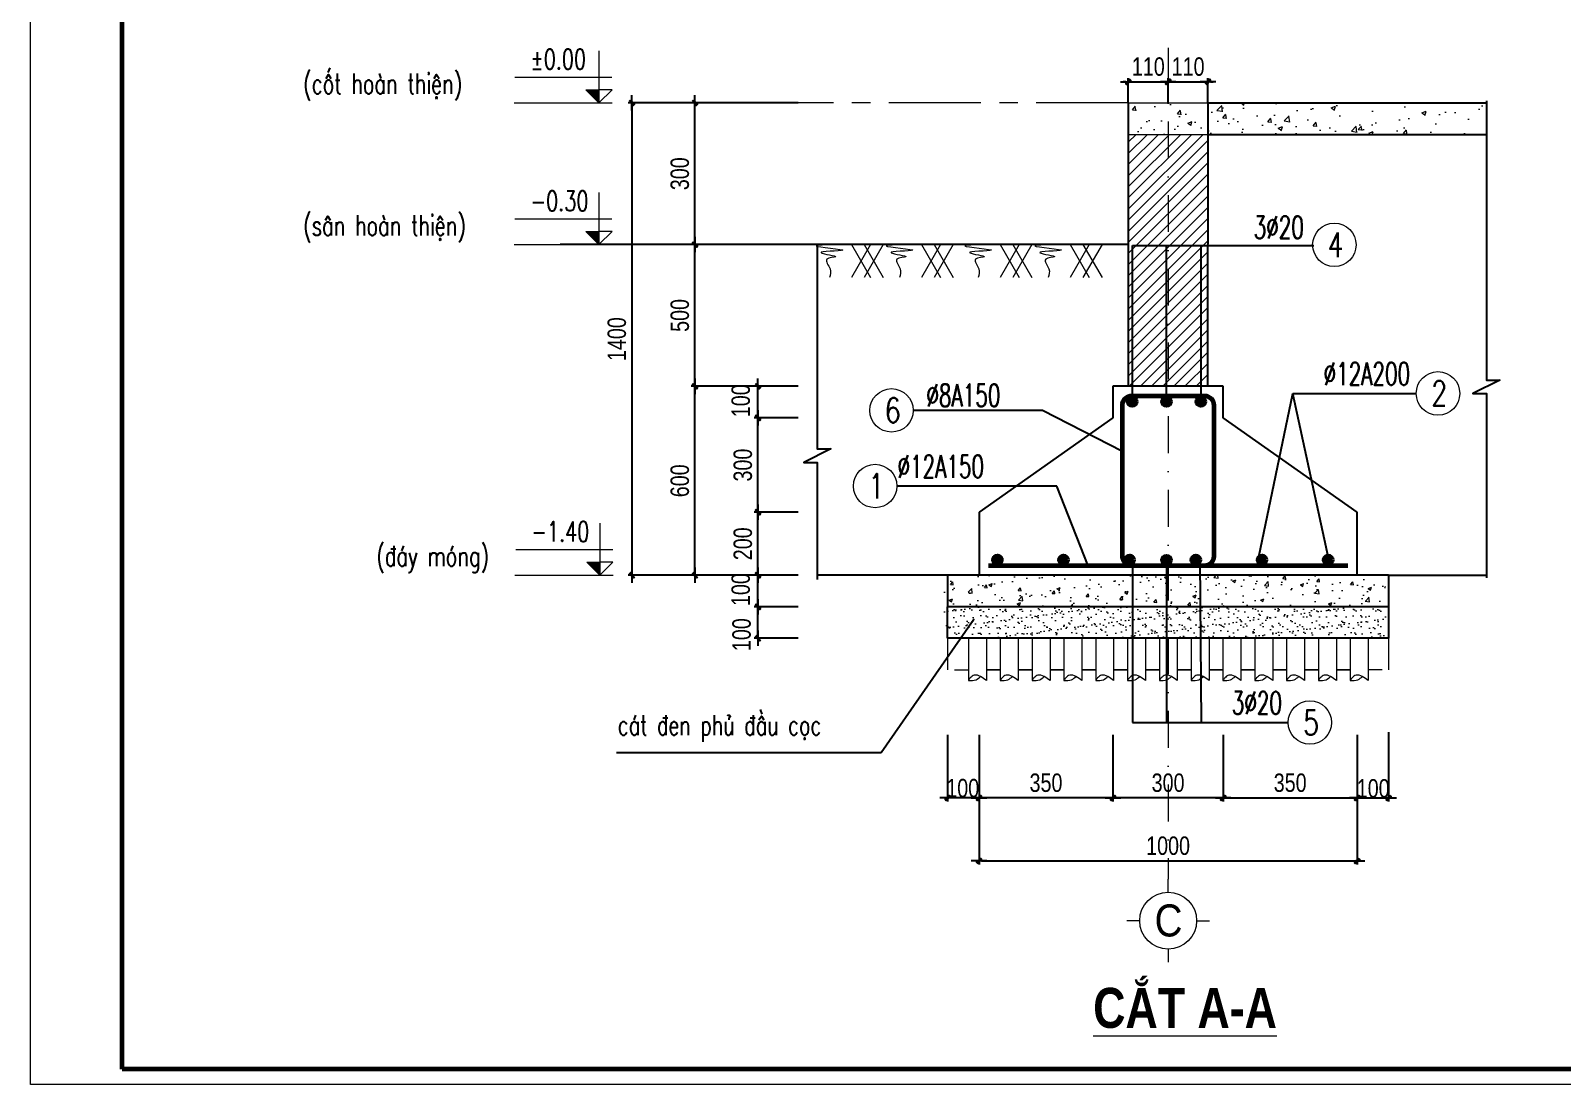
# Model space of a CAD drawing. Header units: millimetres. Extents: x 3293446 to 3468331, y 133678 to 182883.
# Drawn here: x 3321973 to 3334444, y 146016 to 154599 of the extents above; entities that cross this region are included whole.
import ezdxf
from ezdxf.enums import TextEntityAlignment as Align

# ---------------------------------------------------------------- set-up
doc = ezdxf.new("R2010")
doc.units = ezdxf.units.MM
doc.header["$LTSCALE"] = 600
doc.header["$MEASUREMENT"] = 0
doc.header["$PDMODE"] = 32
doc.linetypes.add('CENTERX2', pattern=[4, 2.5, -0.5, 0.5, -0.5])
doc.linetypes.add('DASHDOT', pattern=[1, 0.5, -0.25, 0, -0.25])
doc.layers.get('0').update_dxf_attribs({"lineweight": 0})
doc.layers.get('Defpoints').update_dxf_attribs({"lineweight": 0})
doc.layers.add('DIM', color=1, linetype='Continuous')
doc.layers.add('MANH', color=147, linetype='Continuous')
for name, color, linetype, lineweight in [('Khungten_LCDI', 7, 'Continuous', 5), ('LC Dim', 8, 'Continuous', 18), ('LC Hatch', 252, 'Continuous', 9), ('LC Hatch @ 1', 252, 'Continuous', 9), ('LC ISO', 153, 'Continuous', 13), ('LC Khac', 4, 'Continuous', 9), ('LC Net dam3', 1, 'Continuous', 60), ('LC Net manh', 239, 'Continuous', 5), ('LC Net thay', 7, 'Continuous', 25), ('LC Net truc', 79, 'DASHDOT', 13), ('LC Text1', 3, 'Continuous', 20), ('LC Text2', 7, 'Continuous', 18)]:
    doc.layers.add(name, color=color, linetype=linetype, lineweight=lineweight)
doc.styles.add('HOATBIF', font='hoatbif.shx', dxfattribs={"width": 0.8})
doc.styles.add('Khungten', font='VHAVAN.TTF', dxfattribs={"width": 0.9, "height": 5000})
doc.styles.add('LC 1', font='VHAVANB.TTF')
doc.styles.add('LC 3', font='vnsimli.shx', dxfattribs={"width": 0.75})
doc.styles.add('LC3', font='VHARIALB.TTF', dxfattribs={"width": 0.8})
doc.styles.add('Title', font='VHBLACK.TTF', dxfattribs={"width": 0.8})
doc.dimstyles.new('Copy of 1-100 (1- 60)', dxfattribs={"dimscale": 60, "dimtxt": 2.5, "dimasz": 0.35, "dimexe": 0.5, "dimexo": 0, "dimgap": 0.8, "dimtad": 1, "dimdec": 0, "dimzin": 0, "dimdsep": 46, "dimtxsty": 'HOATBIF', "dimblk1": 'DOT', "dimblk2": 'DOT', "dimsah": 1, "dimcen": -1, "dimdle": 1, "dimclrd": 256, "dimclre": 256, "dimclrt": 4, "dimadec": 3, "dimazin": 2, "dimtfac": 0.333333, "dimtdec": 0, "dimtix": 1, "dimtmove": 2, "dimatfit": 3, "dimldrblk": 'DOT', "dimfxl": 1, "dimtvp": 0.833333, "dimtolj": 1, "dimtzin": 0, "dimarcsym": 0})
doc.dimstyles.new('Copy of 1-100(1-35)', dxfattribs={"dimscale": 40, "dimtxt": 2.5, "dimasz": 0.35, "dimexe": 0.5, "dimexo": 0, "dimgap": 0.8, "dimtad": 1, "dimdec": 0, "dimzin": 0, "dimdsep": 46, "dimtxsty": 'HOATBIF', "dimblk1": 'DOT', "dimblk2": 'DOT', "dimsah": 1, "dimcen": -1, "dimdle": 1, "dimclrd": 256, "dimclre": 256, "dimclrt": 4, "dimadec": 3, "dimazin": 2, "dimtfac": 0.333333, "dimtdec": 0, "dimtix": 1, "dimtmove": 2, "dimatfit": 3, "dimldrblk": 'DOT', "dimfxl": 1, "dimtvp": 0.833333, "dimtolj": 1, "dimtzin": 0, "dimarcsym": 0})

# ---------------------------------------------------------------- blocks, each defined once
blk = doc.blocks.new('lcdi fix')
at = {"layer": 'Defpoints', "lineweight": 0}
blk.add_lwpolyline([(-1200, -14850), (-1200, 14850), (40800, 14850), (40800, -14850)], close=True, dxfattribs=at)
at = {"layer": 'Khungten_LCDI', "color": 5, "lineweight": 60}
blk.add_lwpolyline([(0, -14650), (0, 14650), (40600, 14650), (40600, -14650)], close=True, dxfattribs=at)
at = {"color": 7, "style": 'Khungten', "width": 0.8}
for tag, p in [('REVISION', (39499, -10746)), ('NGAYHT', (39546, -11609))]:
    blk.add_attdef(tag, text='', height=200, dxfattribs=at).set_placement(p, align=Align.CENTER)
at = {"layer": 'LC Text1', "style": 'Title', "width": 3.882085}
for tag, p, p2 in [('TENBANVE1', (36913, -8886), (40339, -8886)), ('TENBANVE2', (36913, -9562), (40339, -9562))]:
    blk.add_attdef(tag, text='', height=250, dxfattribs=at).set_placement(p, p2, align=Align.FIT)
at = {"layer": 'LC Text1', "style": 'Title', "width": 0.7}
blk.add_attdef('SOBANVE', text='', height=250, dxfattribs=at).set_placement((39562, -13896), align=Align.CENTER)
blk = doc.blocks.new('DOT')
at = {"layer": 'DIM'}
for p, q in [((-3, 0), (3, 0)), ((-1, -1), (1, 1))]:
    blk.add_line(p, q, dxfattribs=at)
blk.add_lwpolyline([(0.5, 1), (-1, -0.5), (-0.5, -1), (1, 0.5)], close=True, dxfattribs=at)
blk = doc.blocks.new('*D193')
at = {"layer": 'Defpoints', "color": 0, "transparency": 16777216}
for p in [(3330785, 148862), (3331683, 148862), (3330785, 148349)]:
    blk.add_point(p, dxfattribs=at)
at = {"layer": 'LC Dim', "lineweight": -2, "transparency": 16777216}
for p, q in [((3330785, 148862), (3330785, 148319)), ((3331683, 148862), (3331683, 148319)), ((3331662, 148349), (3330806, 148349))]:
    blk.add_line(p, q, dxfattribs=at)
at = {"layer": 'LC Dim', "lineweight": -2, "transparency": 16777216, "xscale": 21, "yscale": 21, "zscale": 21, "rotation": 180}
blk.add_blockref('DOT', (3330785, 148349), dxfattribs=at)
at = {"layer": 'LC Dim', "lineweight": -2, "transparency": 16777216, "xscale": 21, "yscale": 21, "zscale": 21}
blk.add_blockref('DOT', (3331683, 148349), dxfattribs=at)
at = {"layer": 'LC Dim', "color": 4, "transparency": 16777216, "insert": (3331234, 148472), "char_height": 150, "width": 302.86, "attachment_point": 5, "style": 'HOATBIF'}
blk.add_mtext('\\A1;{\\Fhoatbif|c163;300}', dxfattribs=at)
blk = doc.blocks.new('_Dot')
at = {"color": 0, "linetype": 'ByBlock', "lineweight": -2}
blk.add_line((-0.5, 0), (-1, 0), dxfattribs=at)
at = {"color": 0, "linetype": 'ByBlock', "const_width": 0.5}
blk.add_lwpolyline([(-0.25, 0, 1), (0.25, 0, 1)], format="xyb", close=True, dxfattribs=at)
blk = doc.blocks.new('*U189')
at = {"layer": 'LC ISO'}
for p, q in [((-73, 173), (-73, -171)), ((73, 173), (73, -171)), ((-186, -84), (-73, -84)), ((186, -84), (73, -84))]:
    blk.add_line(p, q, dxfattribs=at)
for points in [[(73, -171), (25, -139), (-26, -128), (-58, -151), (-73, -171)], [(-73, -171), (-11, -165), (26, -139)]]:
    blk.add_spline(points, degree=3, dxfattribs=at)
blk = doc.blocks.new('*U190')
at = {"layer": 'LC ISO', "color": 0, "linetype": 'ByBlock', "lineweight": -2}
for p in [(0, 0), (259.065, 0), (518.13, 0), (777.195, 0), (1036.26, 0), (1295.325, 0), (1554.39, 0), (1813.455, 0), (2072.52, 0), (2331.585, 0), (2590.65, 0), (2849.715, 0), (3108.78, 0)]:
    blk.add_blockref('*U189', p, dxfattribs=at)
blk = doc.blocks.new('*D194')
at = {"layer": 'Defpoints', "color": 0, "transparency": 16777216}
for p in [(3329695, 148862), (3332773, 148862), (3332773, 147836)]:
    blk.add_point(p, dxfattribs=at)
at = {"layer": 'LC Dim', "lineweight": -2, "transparency": 16777216}
for p, q in [((3329695, 148862), (3329695, 147806)), ((3332773, 148862), (3332773, 147806)), ((3329716, 147836), (3332752, 147836))]:
    blk.add_line(p, q, dxfattribs=at)
at = {"layer": 'LC Dim', "lineweight": -2, "transparency": 16777216, "xscale": 21, "yscale": 21, "zscale": 21, "rotation": 180}
blk.add_blockref('DOT', (3329695, 147836), dxfattribs=at)
at = {"layer": 'LC Dim', "lineweight": -2, "transparency": 16777216, "xscale": 21, "yscale": 21, "zscale": 21}
blk.add_blockref('DOT', (3332773, 147836), dxfattribs=at)
at = {"layer": 'LC Dim', "color": 4, "transparency": 16777216, "insert": (3331234, 147959), "char_height": 150, "width": 422.86, "attachment_point": 5, "style": 'HOATBIF'}
blk.add_mtext('\\A1;{\\Fhoatbif|c163;1000}', dxfattribs=at)
blk = doc.blocks.new('*D195')
at = {"layer": 'Defpoints', "color": 0, "transparency": 16777216}
for p in [(3331683, 148862), (3332773, 148856), (3332773, 148349)]:
    blk.add_point(p, dxfattribs=at)
at = {"layer": 'LC Dim', "lineweight": -2, "transparency": 16777216}
for p, q in [((3331683, 148862), (3331683, 148319)), ((3332773, 148856), (3332773, 148319)), ((3331704, 148349), (3332752, 148349))]:
    blk.add_line(p, q, dxfattribs=at)
at = {"layer": 'LC Dim', "lineweight": -2, "transparency": 16777216, "xscale": 21, "yscale": 21, "zscale": 21, "rotation": 180}
blk.add_blockref('DOT', (3331683, 148349), dxfattribs=at)
at = {"layer": 'LC Dim', "lineweight": -2, "transparency": 16777216, "xscale": 21, "yscale": 21, "zscale": 21}
blk.add_blockref('DOT', (3332773, 148349), dxfattribs=at)
at = {"layer": 'LC Dim', "color": 4, "transparency": 16777216, "insert": (3332228, 148472), "char_height": 150, "attachment_point": 5, "style": 'HOATBIF'}
blk.add_mtext('\\A1;{\\Fhoatbif|c163;350}', dxfattribs=at)
blk = doc.blocks.new('*D196')
at = {"layer": 'Defpoints', "color": 0, "transparency": 16777216}
for p in [(3329695, 148862), (3330785, 148862), (3329695, 148349)]:
    blk.add_point(p, dxfattribs=at)
at = {"layer": 'LC Dim', "lineweight": -2, "transparency": 16777216}
for p, q in [((3329695, 148862), (3329695, 148319)), ((3330785, 148862), (3330785, 148319)), ((3330764, 148349), (3329716, 148349))]:
    blk.add_line(p, q, dxfattribs=at)
at = {"layer": 'LC Dim', "lineweight": -2, "transparency": 16777216, "xscale": 21, "yscale": 21, "zscale": 21, "rotation": 180}
blk.add_blockref('DOT', (3329695, 148349), dxfattribs=at)
at = {"layer": 'LC Dim', "lineweight": -2, "transparency": 16777216, "xscale": 21, "yscale": 21, "zscale": 21}
blk.add_blockref('DOT', (3330785, 148349), dxfattribs=at)
at = {"layer": 'LC Dim', "color": 4, "transparency": 16777216, "insert": (3330240, 148472), "char_height": 150, "attachment_point": 5, "style": 'HOATBIF'}
blk.add_mtext('\\A1;{\\Fhoatbif|c163;350}', dxfattribs=at)
blk = doc.blocks.new('*D197')
at = {"layer": 'Defpoints', "color": 0, "transparency": 16777216}
for p in [(3333030, 148886), (3332773, 148631), (3333030, 148349)]:
    blk.add_point(p, dxfattribs=at)
at = {"layer": 'LC Dim', "lineweight": -2, "transparency": 16777216}
for p, q in [((3333030, 148886), (3333030, 148319)), ((3332773, 148631), (3332773, 148319)), ((3332794, 148349), (3333009, 148349))]:
    blk.add_line(p, q, dxfattribs=at)
at = {"layer": 'LC Dim', "lineweight": -2, "transparency": 16777216, "xscale": 21, "yscale": 21, "zscale": 21, "rotation": 180}
blk.add_blockref('DOT', (3332773, 148349), dxfattribs=at)
at = {"layer": 'LC Dim', "lineweight": -2, "transparency": 16777216, "xscale": 21, "yscale": 21, "zscale": 21}
blk.add_blockref('DOT', (3333030, 148349), dxfattribs=at)
at = {"layer": 'LC Dim', "color": 4, "transparency": 16777216, "insert": (3332904, 148426), "char_height": 150, "attachment_point": 5, "style": 'HOATBIF'}
blk.add_mtext('\\A1;{\\Fhoatbif|c163;100}', dxfattribs=at)
blk = doc.blocks.new('*D198')
at = {"layer": 'Defpoints', "color": 0, "transparency": 16777216}
for p in [(3329439, 148862), (3329695, 148862), (3329439, 148349)]:
    blk.add_point(p, dxfattribs=at)
at = {"layer": 'LC Dim', "lineweight": -2, "transparency": 16777216}
for p, q in [((3329439, 148862), (3329439, 148319)), ((3329695, 148862), (3329695, 148319)), ((3329674, 148349), (3329460, 148349))]:
    blk.add_line(p, q, dxfattribs=at)
at = {"layer": 'LC Dim', "lineweight": -2, "transparency": 16777216, "xscale": 21, "yscale": 21, "zscale": 21, "rotation": 180}
blk.add_blockref('DOT', (3329439, 148349), dxfattribs=at)
at = {"layer": 'LC Dim', "lineweight": -2, "transparency": 16777216, "xscale": 21, "yscale": 21, "zscale": 21}
blk.add_blockref('DOT', (3329695, 148349), dxfattribs=at)
at = {"layer": 'LC Dim', "color": 4, "transparency": 16777216, "insert": (3329562, 148428), "char_height": 150, "attachment_point": 5, "style": 'HOATBIF'}
blk.add_mtext('\\A1;{\\Fhoatbif|c163;100}', dxfattribs=at)
blk = doc.blocks.new('TTRUC')
at = {"layer": 'LC ISO'}
for p, q in [((0, 6.95), (0, 10.13)), ((-6.95, 0), (-10.13, 0)), ((6.95, 0), (10.13, 0)), ((0, -6.95), (0, -10.13))]:
    blk.add_line(p, q, dxfattribs=at)
at = {"layer": 'LC Net manh'}
blk.add_circle((0, 0), 6.95, dxfattribs=at)
blk = doc.blocks.new('TIEUDE1')
at = {"layer": 'LC Text2', "color": 7, "style": 'LC 1'}
blk.add_attdef('TIªU§Ò', text='', height=5, dxfattribs=at).set_placement((0, 0), align=Align.BOTTOM_CENTER)
blk.add_attdef('TL', text='', height=3, dxfattribs=at).set_placement((0, -2), align=Align.TOP_CENTER)
blk = doc.blocks.new('theptron1')
at = {"layer": 'LC Net dam3'}
for p, q in [((-0.5, 0), (0.5, 0)), ((-0.35, 0.35), (0.35, -0.35)), ((0.35, 0.35), (-0.35, -0.35)), ((0, 0.5), (0, -0.5))]:
    blk.add_line(p, q, dxfattribs=at)
blk.add_circle((0, 0), 0.5, dxfattribs=at)
blk = doc.blocks.new('*U192')
at = {"layer": 'LC Dim', "xscale": 64.12500000008336, "yscale": 64.12500000008336, "zscale": 64.12500000008336}
blk.add_blockref('theptron1', (0, 0), dxfattribs=at)
blk = doc.blocks.new('*U191')
at = {"layer": 'LC Dim', "color": 0, "linetype": 'ByBlock', "lineweight": -2}
for p in [(0, 0), (538.65, 0), (1077.3, 0), (1615.95, 0), (2154.6, 0)]:
    blk.add_blockref('*U192', p, dxfattribs=at)
at = {"layer": 'LC Dim', "color": 0, "linetype": 'ByBlock', "lineweight": -2, "transparency": 16777216}
blk.add_blockref('*U192', (2693.25, 0), dxfattribs=at)
blk = doc.blocks.new('*U188')
at = {"layer": 'LC Dim', "xscale": 25.0000000000325, "yscale": 25.0000000000325, "zscale": 25.0000000000325}
blk.add_blockref('theptron1', (0, 0), dxfattribs=at)
blk = doc.blocks.new('mat dat')
at = {"layer": 'LC Net manh'}
for p, q in [((2, 0), (3.73, -3)), ((3.73, 0), (2, -3)), ((3.15, 0), (4.88, -3)), ((4.88, 0), (3.15, -3))]:
    blk.add_line(p, q, dxfattribs=at)
blk.add_spline([(0, 0), (-1.21, -0.12), (1.21, -0.52), (-0.75, -0.75), (0.58, -1.1), (-0.23, -1.33), (0.06, -2.19), (0, -3)], degree=3, dxfattribs=at)
blk = doc.blocks.new('*D199')
at = {"layer": 'Defpoints', "color": 0, "transparency": 16777216}
for p in [(3327895, 150163), (3328222, 150163), (3328222, 149906)]:
    blk.add_point(p, dxfattribs=at)
at = {"layer": 'LC Dim', "lineweight": -2, "transparency": 16777216}
for p, q in [((3328222, 150163), (3327865, 150163)), ((3327895, 149927), (3327895, 150142)), ((3328222, 149906), (3327865, 149906))]:
    blk.add_line(p, q, dxfattribs=at)
at = {"layer": 'LC Dim', "lineweight": -2, "transparency": 16777216, "xscale": 21, "yscale": 21, "zscale": 21}
for p, rotation in [((3327895, 150163), 90), ((3327895, 149906), 270)]:
    blk.add_blockref('DOT', p, dxfattribs=dict(at, rotation=rotation))
at = {"layer": 'LC Dim', "color": 4, "transparency": 16777216, "insert": (3327755, 150046), "char_height": 150, "attachment_point": 5, "rotation": 90, "style": 'HOATBIF'}
blk.add_mtext('\\A1;{\\Fhoatbif|c163;100}', dxfattribs=at)
blk = doc.blocks.new('*D200')
at = {"layer": 'Defpoints', "color": 0, "transparency": 16777216}
for p in [(3327895, 150676), (3328222, 150676), (3328222, 150163)]:
    blk.add_point(p, dxfattribs=at)
at = {"layer": 'LC Dim', "lineweight": -2, "transparency": 16777216}
for p, q in [((3328222, 150676), (3327865, 150676)), ((3327895, 150184), (3327895, 150655)), ((3328222, 150163), (3327865, 150163))]:
    blk.add_line(p, q, dxfattribs=at)
at = {"layer": 'LC Dim', "lineweight": -2, "transparency": 16777216, "xscale": 21, "yscale": 21, "zscale": 21}
for p, rotation in [((3327895, 150676), 90), ((3327895, 150163), 270)]:
    blk.add_blockref('DOT', p, dxfattribs=dict(at, rotation=rotation))
at = {"layer": 'LC Dim', "color": 4, "transparency": 16777216, "insert": (3327772, 150419), "char_height": 150, "attachment_point": 5, "rotation": 90, "style": 'HOATBIF'}
blk.add_mtext('\\A1;{\\Fhoatbif|c163;200}', dxfattribs=at)
blk = doc.blocks.new('*D201')
at = {"layer": 'Defpoints', "color": 0, "transparency": 16777216}
for p in [(3327895, 151445), (3328222, 151445), (3328222, 150676)]:
    blk.add_point(p, dxfattribs=at)
at = {"layer": 'LC Dim', "lineweight": -2, "transparency": 16777216}
for p, q in [((3328222, 151445), (3327865, 151445)), ((3327895, 150697), (3327895, 151424)), ((3328222, 150676), (3327865, 150676))]:
    blk.add_line(p, q, dxfattribs=at)
at = {"layer": 'LC Dim', "lineweight": -2, "transparency": 16777216, "xscale": 21, "yscale": 21, "zscale": 21}
for p, rotation in [((3327895, 151445), 90), ((3327895, 150676), 270)]:
    blk.add_blockref('DOT', p, dxfattribs=dict(at, rotation=rotation))
at = {"layer": 'LC Dim', "color": 4, "transparency": 16777216, "insert": (3327772, 151060), "char_height": 150, "attachment_point": 5, "rotation": 90, "style": 'HOATBIF'}
blk.add_mtext('\\A1;{\\Fhoatbif|c163;300}', dxfattribs=at)
blk = doc.blocks.new('*D202')
at = {"layer": 'Defpoints', "color": 0, "transparency": 16777216}
for p in [(3327895, 151702), (3328222, 151702), (3328222, 151445)]:
    blk.add_point(p, dxfattribs=at)
at = {"layer": 'LC Dim', "lineweight": -2, "transparency": 16777216}
for p, q in [((3328222, 151702), (3327865, 151702)), ((3327895, 151466), (3327895, 151681)), ((3328222, 151445), (3327865, 151445))]:
    blk.add_line(p, q, dxfattribs=at)
at = {"layer": 'LC Dim', "lineweight": -2, "transparency": 16777216, "xscale": 21, "yscale": 21, "zscale": 21}
for p, rotation in [((3327895, 151702), 90), ((3327895, 151445), 270)]:
    blk.add_blockref('DOT', p, dxfattribs=dict(at, rotation=rotation))
at = {"layer": 'LC Dim', "color": 4, "transparency": 16777216, "insert": (3327755, 151584), "char_height": 150, "attachment_point": 5, "rotation": 90, "style": 'HOATBIF'}
blk.add_mtext('\\A1;{\\Fhoatbif|c163;100}', dxfattribs=at)
blk = doc.blocks.new('*D203')
at = {"layer": 'Defpoints', "color": 0, "transparency": 16777216}
for p in [(3327382, 151702), (3328222, 151702), (3328222, 150163)]:
    blk.add_point(p, dxfattribs=at)
at = {"layer": 'LC Dim', "lineweight": -2, "transparency": 16777216}
for p, q in [((3328222, 151702), (3327352, 151702)), ((3327382, 150184), (3327382, 151681)), ((3328222, 150163), (3327352, 150163))]:
    blk.add_line(p, q, dxfattribs=at)
at = {"layer": 'LC Dim', "lineweight": -2, "transparency": 16777216, "xscale": 21, "yscale": 21, "zscale": 21}
for p, rotation in [((3327382, 151702), 90), ((3327382, 150163), 270)]:
    blk.add_blockref('DOT', p, dxfattribs=dict(at, rotation=rotation))
at = {"layer": 'LC Dim', "color": 4, "transparency": 16777216, "insert": (3327259, 150932), "char_height": 150, "attachment_point": 5, "rotation": 90, "style": 'HOATBIF'}
blk.add_mtext('\\A1;{\\Fhoatbif|c163;600}', dxfattribs=at)
blk = doc.blocks.new('*D204')
at = {"layer": 'Defpoints', "color": 0, "transparency": 16777216}
for p in [(3327382, 152856), (3328222, 152856), (3328222, 151702)]:
    blk.add_point(p, dxfattribs=at)
at = {"layer": 'LC Dim', "lineweight": -2, "transparency": 16777216}
for p, q in [((3328222, 152856), (3327352, 152856)), ((3327382, 151723), (3327382, 152835)), ((3328222, 151702), (3327352, 151702))]:
    blk.add_line(p, q, dxfattribs=at)
at = {"layer": 'LC Dim', "lineweight": -2, "transparency": 16777216, "xscale": 21, "yscale": 21, "zscale": 21}
for p, rotation in [((3327382, 152856), 90), ((3327382, 151702), 270)]:
    blk.add_blockref('DOT', p, dxfattribs=dict(at, rotation=rotation))
at = {"layer": 'LC Dim', "color": 4, "transparency": 16777216, "insert": (3327259, 152279), "char_height": 150, "attachment_point": 5, "rotation": 90, "style": 'HOATBIF'}
blk.add_mtext('\\A1;{\\Fhoatbif|c163;500}', dxfattribs=at)
blk = doc.blocks.new('*D205')
at = {"layer": 'Defpoints', "color": 0, "transparency": 16777216}
for p in [(3327382, 154010), (3328222, 154010), (3328222, 152856)]:
    blk.add_point(p, dxfattribs=at)
at = {"layer": 'LC Dim', "lineweight": -2, "transparency": 16777216}
for p, q in [((3328222, 154010), (3327352, 154010)), ((3327382, 152877), (3327382, 153989)), ((3328222, 152856), (3327352, 152856))]:
    blk.add_line(p, q, dxfattribs=at)
at = {"layer": 'LC Dim', "lineweight": -2, "transparency": 16777216, "xscale": 21, "yscale": 21, "zscale": 21}
for p, rotation in [((3327382, 154010), 90), ((3327382, 152856), 270)]:
    blk.add_blockref('DOT', p, dxfattribs=dict(at, rotation=rotation))
at = {"layer": 'LC Dim', "color": 4, "transparency": 16777216, "insert": (3327259, 153433), "char_height": 150, "attachment_point": 5, "rotation": 90, "style": 'HOATBIF'}
blk.add_mtext('\\A1;{\\Fhoatbif|c163;300}', dxfattribs=at)
blk = doc.blocks.new('*D206')
at = {"layer": 'Defpoints', "color": 0, "transparency": 16777216}
for p in [(3327895, 149906), (3328222, 149906), (3328222, 149650)]:
    blk.add_point(p, dxfattribs=at)
at = {"layer": 'LC Dim', "lineweight": -2, "transparency": 16777216}
for p, q in [((3328222, 149906), (3327865, 149906)), ((3327895, 149671), (3327895, 149885)), ((3328222, 149650), (3327865, 149650))]:
    blk.add_line(p, q, dxfattribs=at)
at = {"layer": 'LC Dim', "lineweight": -2, "transparency": 16777216, "xscale": 21, "yscale": 21, "zscale": 21}
for p, rotation in [((3327895, 149906), 90), ((3327895, 149650), 270)]:
    blk.add_blockref('DOT', p, dxfattribs=dict(at, rotation=rotation))
at = {"layer": 'LC Dim', "color": 4, "transparency": 16777216, "insert": (3327762, 149679), "char_height": 150, "attachment_point": 5, "rotation": 90, "style": 'HOATBIF'}
blk.add_mtext('\\A1;{\\Fhoatbif|c163;100}', dxfattribs=at)
blk = doc.blocks.new('*D207')
at = {"layer": 'Defpoints', "color": 0, "transparency": 16777216}
for p in [(3328222, 154010), (3326869, 150163), (3328222, 150163)]:
    blk.add_point(p, dxfattribs=at)
at = {"layer": 'LC Dim', "lineweight": -2, "transparency": 16777216}
for p, q in [((3328222, 154010), (3326839, 154010)), ((3326869, 153989), (3326869, 150184)), ((3328222, 150163), (3326839, 150163))]:
    blk.add_line(p, q, dxfattribs=at)
at = {"layer": 'LC Dim', "lineweight": -2, "transparency": 16777216, "xscale": 21, "yscale": 21, "zscale": 21}
for p, rotation in [((3326869, 154010), 90), ((3326869, 150163), 270)]:
    blk.add_blockref('DOT', p, dxfattribs=dict(at, rotation=rotation))
at = {"layer": 'LC Dim', "color": 4, "transparency": 16777216, "insert": (3326746, 152086), "char_height": 150, "width": 422.86, "attachment_point": 5, "rotation": 90, "style": 'HOATBIF'}
blk.add_mtext('\\A1;{\\Fhoatbif|c163;1400}', dxfattribs=at)
blk = doc.blocks.new('CT')
at = {"layer": 'LC Text1', "lineweight": 15}
blk.add_hatch(color=4, dxfattribs=at).paths.add_polyline_path([(3.25, 1.6), (1.64, 1.6), (1.64, 0)])
at = {"layer": 'LC Text1', "color": 4, "lineweight": 15, "ltscale": 50}
for p, q in [((0.05, 3.14), (12, 3.14)), ((12.09, 0), (0, 0))]:
    blk.add_line(p, q, dxfattribs=at)
for points in [[(1.64, 6.43), (1.64, 0)], [(1.64, 0), (0.03, 1.6), (1.64, 1.6)], [(1.64, 0), (3.25, 1.6), (1.64, 1.6)]]:
    blk.add_lwpolyline(points, dxfattribs=at)
at = {"layer": 'LC Text1', "color": 4, "style": 'LC 3', "width": 0.75}
blk.add_attdef('CT', (1.91, 3.5), '', height=2.2, dxfattribs=at)
blk = doc.blocks.new('*D420')
at = {"layer": 'Defpoints', "color": 0, "transparency": 16777216}
for p in [(3331235, 154182), (3330910, 154010), (3331235, 154010)]:
    blk.add_point(p, dxfattribs=at)
at = {"layer": 'LC Dim', "lineweight": -2, "transparency": 16777216}
for p, q in [((3330889, 154182), (3330868, 154182)), ((3330910, 154010), (3330910, 154212)), ((3330910, 154182), (3331235, 154182)), ((3331235, 154010), (3331235, 154212)), ((3331256, 154182), (3331277, 154182))]:
    blk.add_line(p, q, dxfattribs=at)
at = {"layer": 'LC Dim', "lineweight": -2, "transparency": 16777216, "xscale": 21, "yscale": 21, "zscale": 21}
blk.add_blockref('DOT', (3330910, 154182), dxfattribs=at)
at = {"layer": 'LC Dim', "lineweight": -2, "transparency": 16777216, "xscale": 21, "yscale": 21, "zscale": 21, "rotation": 180}
blk.add_blockref('DOT', (3331235, 154182), dxfattribs=at)
at = {"layer": 'LC Dim', "color": 4, "transparency": 16777216, "insert": (3331073, 154305), "char_height": 150, "attachment_point": 5, "style": 'HOATBIF'}
blk.add_mtext('\\A1;110', dxfattribs=at)
blk = doc.blocks.new('*D421')
at = {"layer": 'Defpoints', "color": 0, "transparency": 16777216}
for p in [(3331559, 154182), (3331235, 154010), (3331559, 154010)]:
    blk.add_point(p, dxfattribs=at)
at = {"layer": 'LC Dim', "lineweight": -2, "transparency": 16777216}
for p, q in [((3331214, 154182), (3331193, 154182)), ((3331235, 154010), (3331235, 154212)), ((3331235, 154182), (3331559, 154182)), ((3331559, 154010), (3331559, 154212)), ((3331580, 154182), (3331601, 154182))]:
    blk.add_line(p, q, dxfattribs=at)
at = {"layer": 'LC Dim', "lineweight": -2, "transparency": 16777216, "xscale": 21, "yscale": 21, "zscale": 21}
blk.add_blockref('DOT', (3331235, 154182), dxfattribs=at)
at = {"layer": 'LC Dim', "lineweight": -2, "transparency": 16777216, "xscale": 21, "yscale": 21, "zscale": 21, "rotation": 180}
blk.add_blockref('DOT', (3331559, 154182), dxfattribs=at)
at = {"layer": 'LC Dim', "color": 4, "transparency": 16777216, "insert": (3331397, 154305), "char_height": 150, "attachment_point": 5, "style": 'HOATBIF'}
blk.add_mtext('\\A1;110', dxfattribs=at)

msp = doc.modelspace()

# ---------------------------------------------------------------- hatches: boundary and pattern name
at = {"layer": 'LC Hatch', "ltscale": 0.5}
h = msp.add_hatch(dxfattribs=at)
h.set_pattern_fill('AR-CONC', color=256, scale=51.3)
h.set_pattern_definition([(50, (-2087310.82, 932845.4), (367.954474, -32.191845), [38.475, -423.225]), (355, (-2087310.8, 932845.4), (-71.179434, 385.874565), [30.78, -338.58]), (100.4514, (-2087280.15, 932842.7), (296.775313, 353.682485), [32.698717, -359.685903]), (46.1842, (-2087310.8, 932948), (547.494658, -84.911254), [57.7125, -634.8375]), (96.6356, (-2087265.2, 932940.9), (479.48197, 499.72247), [49.04808, -539.52877]), (351.1842, (-2087310.8, 932948), (479.48158, 499.72284), [46.17, -507.87]), (21, (-2087259.52, 932922.35), (306.213318, -206.543491), [38.475, -423.225]), (326, (-2087259.5, 932922.35), (124.820765, 372.001973), [30.78, -338.58]), (71.4514, (-2087234, 932905.14), (431.034208, 165.458145), [32.698717, -359.685903]), (37.5, (-2087310.82, 932845.4), (6.2380058, 170.774547), [0, -334.476, 0, -343.71, 0, -339.8625]), (7.5, (-2087310.82, 932845.4), (134.954673, 202.333208), [0, -195.966, 0, -326.781, 0, -129.5325]), (327.5, (-2087425.22, 932845.4), (273.8509098, -11.5706492), [0, -128.25, 0, -400.14, 0, -530.955]), (317.5, (-2087476.52, 932845.4), (299.174505, 51.353856), [0, -166.725, 0, -265.734, 0, -377.055])])
h.paths.add_polyline_path([(3333825.4, 153753.7), (3333825.4, 154010.2), (3330910.4, 154010.2), (3330910.2, 153753.8)])
at = {"layer": 'LC Hatch', "ltscale": 2}
h = msp.add_hatch(dxfattribs=at)
h.set_pattern_fill('BTLOT', color=256, scale=38.475, style=0, pattern_type=2)
h.set_pattern_definition([(50, (2241415.9, 676083.35), (275.965855, -24.143884), [28.85625, -317.41875]), (355, (2241415.9, 676083.35), (-53.384576, 289.405923), [23.085, -253.935]), (100.451444, (2241438.9, 676081.34), (222.58128, 265.262037), [24.52404, -269.76443]), (46.1842, (2241415.9, 676160.3), (410.6211, -63.68354), [43.28437, -476.12812]), (96.635635, (2241450.1, 676155), (359.61118, 374.79213), [36.78608, -404.64687]), (351.184164, (2241415.9, 676160.3), (359.61118, 374.79213), [34.6275, -380.9025]), (21, (2241454.38, 676141.06), (229.65999, -154.90762), [28.85625, -317.41875]), (326, (2241454.38, 676141.06), (93.615574, 279.00148), [23.085, -253.935]), (71.451445, (2241473.51, 676128.16), (323.27556, 124.09386), [24.52404, -269.76443]), (37.5, (2241415.9, 676083.35), (4.678504, 128.08091), [0, -250.857, 0, -257.7825, 0, -254.896875]), (7.5, (2241415.9, 676083.35), (101.216005, 151.749906), [0, -146.9745, 0, -245.08575, 0, -97.149375]), (327.5, (2241330.1, 676083.35), (205.388182, -8.677987), [0, -96.1875, 0, -300.105, 0, -398.21625]), (317.5, (2241291.63, 676083.35), (224.380879, 38.515392), [0, -125.04375, 0, -199.3005, 0, -282.79125])])
h.paths.add_polyline_path([(3333004, 149906.2), (3333004, 150162.7), (3329413, 150162.7), (3329413, 149906.2)])
at = {"layer": 'LC Hatch', "ltscale": 0.5}
h = msp.add_hatch(dxfattribs=at)
h.set_pattern_fill('AR-SAND', color=256, scale=51.3)
h.set_pattern_definition([(37.5, (-2087310.82, 932332.4), (-3.2315593, 98.8460594), [0, -77.976, 0, -87.21, 0, -83.3625]), (7.5, (-2087310.82, 932332.4), (90.789545, 144.776093), [0, -42.066, 0, -70.281, 0, -26.9325]), (327.5, (-2087373.92, 932332.4), (159.7554775, 0.2903094), [0, -25.65, 0, -92.34, 0, -120.555]), (317.5, (-2087373.92, 932332.4), (154.2142948, 45.0247565), [0, -12.825, 0, -60.534, 0, -69.255])])
h.paths.add_polyline_path([(3333004, 149649.7), (3333004, 149906.2), (3329413, 149906.2), (3329413, 149649.7)])
at = {"layer": 'LC Hatch @ 1'}
h = msp.add_hatch(dxfattribs=at)
h.set_pattern_fill('ANSI31', color=256, scale=513)
h.set_pattern_definition([(45, (2415201.555, 127886.534), (-45.3432223, 45.3432223), [])])
h.paths.add_polyline_path([(3330910.3, 153753.7), (3331558.5, 153753.8), (3331558.5, 151701.8), (3330910.3, 151701.7)])

# ---------------------------------------------------------------- linework, layer by layer
at = {"layer": 'LC ISO'}
for p, q in [((3329438.6, 149649.7), (3329438.6, 149393.2)), ((3333029.6, 149649.7), (3333029.6, 149393.2))]:
    msp.add_line(p, q, dxfattribs=at)
at = {"layer": 'LC Net dam3', "ltscale": 2}
msp.add_line((3332696.2, 150239.6), (3329772.1, 150239.6), dxfattribs=at)
msp.add_lwpolyline([(3331606.1, 150316.6, -0.4142136), (3331529.1, 150239.6), (3330939.2, 150239.6, -0.4142136), (3330862.2, 150316.6), (3330862.2, 151547.8, -0.4142136), (3330939.2, 151624.7), (3331529.1, 151624.7, -0.4142136), (3331606.1, 151547.8), (3331606.1, 150316.6)], format="xyb", dxfattribs=at)
at = {"layer": 'LC Net thay', "ltscale": 2}
for p, q in [((3330910.3, 154010.2), (3330910.3, 151701.7)), ((3330910.3, 152855.9), (3326283.4, 152855.9)), ((3331683, 151701.7), (3330785.3, 151701.7)), ((3330785.3, 151701.7), (3330785.3, 151445.2)), ((3331683, 151445.2), (3331683, 151701.7)), ((3330785.3, 151445.2), (3329695.1, 150675.7)), ((3332773.1, 150675.7), (3331683, 151445.2)), ((3329695.1, 150675.7), (3329695.1, 150162.7)), ((3332773.1, 150162.7), (3332773.1, 150675.7)), ((3333029.6, 150162.7), (3329438.6, 150162.7)), ((3329438.6, 150162.7), (3329438.6, 149906.2)), ((3333029.6, 150162.7), (3333029.6, 149906.2)), ((3333029.6, 149906.2), (3329438.6, 149906.2)), ((3333029.6, 149906.2), (3329438.6, 149906.2)), ((3333029.6, 149906.2), (3333029.6, 149649.7)), ((3333029.6, 149649.7), (3329438.6, 149649.7)), ((3333029.6, 149649.7), (3329438.6, 149649.7))]:
    msp.add_line(p, q, dxfattribs=at)
at = {"layer": 'LC Net thay'}
msp.add_line((3331557.8, 151701.7), (3331559.4, 154010.2), dxfattribs=at)
at = {"layer": 'LC Net thay', "ltscale": 0.5}
for p, q in [((3331559.4, 154010.2), (3333825.4, 154010.2)), ((3331559.2, 153753.2), (3333825.4, 153753.7)), ((3329438.6, 150162.7), (3328377.4, 150162.7)), ((3333029.6, 150162.7), (3333825.4, 150162.7)), ((3329438.6, 149649.7), (3329438.6, 149906.2))]:
    msp.add_line(p, q, dxfattribs=at)
at = {"layer": 'LC Net truc'}
msp.add_line((3331234.8, 154459), (3331234.8, 147686.5), dxfattribs=at)
at = {"layer": 'LC Net truc', "linetype": 'CENTERX2', "ltscale": 0.5}
msp.add_line((3330910.3, 154010.2), (3328221.6, 154010.2), dxfattribs=at)
at = {"layer": 'LC Text2'}
for p, q in [((3330910.3, 154010.2), (3331631.7, 154010.2)), ((3330910.3, 153753.7), (3331559.2, 153753.2))]:
    msp.add_line(p, q, dxfattribs=at)
at = {"layer": 'LC Text2', "ltscale": 100}
for centre in [(3332587.9, 152854), (3333431.6, 151644), (3328982.4, 151505.7), (3328848.7, 150889.5), (3332388.8, 148963.5)]:
    msp.add_circle(centre, 177, dxfattribs=at)
at = {"layer": 'MANH', "ltscale": 0.5}
for points in [[(3333825.4, 154027.5), (3333825.4, 151752.9), (3333935.3, 151752.9), (3333715.5, 151642.9), (3333825.4, 151642.9), (3333825.4, 150140.9)], [(3328377.4, 152855.9), (3328377.4, 151191.3), (3328487.3, 151191.3), (3328267.5, 151081.4), (3328377.4, 151081.4), (3328377.4, 150128.6)]]:
    msp.add_lwpolyline(points, dxfattribs=at)

# ---------------------------------------------------------------- block references
at = {"layer": 'LC Dim', "color": 0, "linetype": 'ByBlock', "lineweight": -2, "xscale": 2.565, "yscale": 2.565, "zscale": 2.565, "rotation": 270}
for p in [(3330941.5, 151576.5), (3331221.4, 151576.5), (3331501.3, 151576.5), (3331221.4, 150286.7)]:
    msp.add_blockref('*U188', p, dxfattribs=at)
at = {"layer": 'LC Dim'}
msp.add_blockref('*U191', (3329844.2, 150288.5), dxfattribs=at)
at = {"layer": 'LC ISO'}
msp.add_blockref('*U190', (3329681.6, 149476.9), dxfattribs=at)
at = {"layer": 'LC ISO', "xscale": 33.33117388724119, "yscale": 33.33117388724119, "zscale": 33.33117388724119}
msp.add_blockref('TTRUC', (3331234.8, 147348.8), dxfattribs=at)
at = {"layer": 'LC Khac', "xscale": 89.77500000011673, "yscale": 89.77500000011673, "zscale": 89.77500000011673}
for p in [(3328476.3, 152856.1), (3329047.1, 152856.1), (3329687.2, 152856.1), (3330258, 152856.1)]:
    msp.add_blockref('mat dat', p, dxfattribs=at)
at = {"layer": 'LC Net thay', "xscale": 0.6206639722545443, "yscale": 0.6206639722545443, "zscale": 0.6206639722545443}
msp.add_blockref('lcdi fix', (3322717.8, 155232.7), dxfattribs=at)
at = {"layer": 'LC Text1'}
ref = msp.add_blockref('CT', (3326709, 154010.2), dxfattribs=dict(at, xscale=-66.14350515472516, yscale=66.14350515472516, zscale=66.14350515472516))
ref.add_attrib('CT', '%%P0.00', (3326042.4, 154284.1), dxfattribs={"color": 3, "height": 164.05, "style": 'LC 3', "width": 0.7})
ref = msp.add_blockref('CT', (3326709, 152855.9), dxfattribs=dict(at, xscale=-66.14350515472516, yscale=66.14350515472516, zscale=66.14350515472516))
ref.add_attrib('CT', '-0.30', (3326042.4, 153129.8), dxfattribs={"color": 3, "height": 164.05, "style": 'LC 3', "width": 0.7})
ref = msp.add_blockref('CT', (3326716, 150162.7), dxfattribs=dict(at, xscale=-66.14350515472516, yscale=66.14350515472516, zscale=66.14350515472516))
ref.add_attrib('CT', '-1.40', (3326049.3, 150436.6), dxfattribs={"color": 3, "height": 164.05, "style": 'LC 3', "width": 0.7})
at = {"layer": 'LC Text2'}
ref = msp.add_blockref('TIEUDE1', (3331372.1, 146378.3), dxfattribs=dict(at, xscale=66.14350515478101, yscale=66.14350515478101, zscale=66.14350515478101))
ref.add_attrib('TIªU§Ò', '%%Uc¾t a-a', dxfattribs={"color": 7, "height": 325.72, "style": 'LC3', "width": 0.8}).set_placement((3331372.1, 146378.3), align=Align.BOTTOM_CENTER)

# ---------------------------------------------------------------- texts
at = {"layer": 'LC Text1', "color": 3, "style": 'LC 3', "width": 0.7}
for s, height, p in [('(cèt hoµn thiÖn)', 165.359, (3324192, 154083.8)), ('(s©n hoµn thiÖn)', 165.359, (3324192, 152929.5)), ('(®¸y mãng)', 165.36, (3324787.6, 150236.3)), ('c¸t ®en phñ ®Çu cäc', 163.378, (3326753.7, 148860.5))]:
    msp.add_text(s, height=height, dxfattribs=at).set_placement(p)
at = {"layer": 'LC Text1', "ltscale": 0.2, "style": 'LC 1', "width": 0.9}
msp.add_text('c', height=261, dxfattribs=at).set_placement((3331237.6, 147142.4), align=Align.BOTTOM_CENTER)
at = {"layer": 'LC Text2', "linetype": 'ByBlock', "style": 'LC 3', "width": 0.65}
for s, p in [('3%%C20', (3331930.9, 152905.5)), ('%%C12A200', (3332499.9, 151711.9)), ('%%C8A150', (3329266.1, 151537)), ('%%C12A150', (3329030.6, 150957.4)), ('3%%C20', (3331752.8, 149031.4))]:
    msp.add_text(s, height=183.31, dxfattribs=at).set_placement(p)
at = {"layer": 'LC Text2', "ltscale": 100, "style": 'LC 3', "width": 0.75}
for s, p in [('4', (3332597.9, 152854)), ('2', (3333441.6, 151644)), ('6', (3328992.4, 151505.7)), ('1', (3328858.7, 150889.5)), ('5', (3332398.8, 148963.5))]:
    msp.add_text(s, height=202.1, dxfattribs=at).set_placement(p, align=Align.MIDDLE_CENTER)

# ---------------------------------------------------------------- dimensions: what is measured, and where the dimension line sits
at = {"layer": 'LC Dim'}
for base, p1, p2, text, picture, middle in [((3331234.8, 154182), (3330910.3, 154010.2), (3331234.8, 154010.2), '110', '*D420', (3331072.5, 154305)), ((3331559.4, 154182), (3331234.8, 154010.2), (3331559.4, 154010), '110', '*D421', (3331397.1, 154305)), ((3332773.1, 147836), (3329695.1, 148862), (3332773.1, 148862), '{\\Fhoatbif|c163;1000}', '*D194', (3331234.1, 147959))]:
    dim = msp.add_linear_dim(base=base, p1=p1, p2=p2, text=text, dimstyle='Copy of 1-100 (1- 60)', dxfattribs=at)
    dim.commit()
    dim.dimension.update_dxf_attribs({"geometry": picture, "text_midpoint": middle})
for base, p1, p2, angle, text, picture, middle in [((3326868.7, 150162.7), (3328221.6, 154010.2), (3328221.6, 150162.7), 90, '{\\Fhoatbif|c163;1400}', '*D207', (3326745.7, 152086.4)), ((3327381.7, 154010.2), (3328221.6, 152855.9), (3328221.6, 154010.2), 90, '{\\Fhoatbif|c163;300}', '*D205', (3327258.7, 153433.1)), ((3327381.7, 152855.9), (3328221.6, 151701.7), (3328221.6, 152855.9), 90, '{\\Fhoatbif|c163;500}', '*D204', (3327258.7, 152278.8)), ((3327381.7, 151701.7), (3328221.6, 150162.7), (3328221.6, 151701.7), 90, '{\\Fhoatbif|c163;600}', '*D203', (3327258.7, 150932.2)), ((3327894.7, 151445.2), (3328221.6, 150675.7), (3328221.6, 151445.2), 90, '{\\Fhoatbif|c163;300}', '*D201', (3327771.7, 151060.4)), ((3327894.7, 150675.7), (3328221.6, 150162.7), (3328221.6, 150675.7), 90, '{\\Fhoatbif|c163;200}', '*D200', (3327771.7, 150419.2)), ((3329695.1, 148349), (3330785.3, 148862), (3329695.1, 148862), 180, '{\\Fhoatbif|c163;350}', '*D196', (3330240.2, 148472)), ((3330785.3, 148349), (3331683, 148862), (3330785.3, 148862), 180, '{\\Fhoatbif|c163;300}', '*D193', (3331234.1, 148472)), ((3332773.1, 148349), (3331683, 148862), (3332773.1, 148856.2), 180, '{\\Fhoatbif|c163;350}', '*D195', (3332228.1, 148472))]:
    dim = msp.add_linear_dim(base=base, p1=p1, p2=p2, angle=angle, text=text, dimstyle='Copy of 1-100 (1- 60)', dxfattribs=at)
    dim.commit()
    dim.dimension.update_dxf_attribs({"geometry": picture, "text_midpoint": middle})
for base, p1, p2, angle, picture, middle in [((3327894.7, 151701.7), (3328221.6, 151445.2), (3328221.6, 151701.7), 90, '*D202', (3327754.5, 151584)), ((3327894.7, 150162.7), (3328221.6, 149906.2), (3328221.6, 150162.7), 90, '*D199', (3327754.5, 150046)), ((3327894.7, 149906.2), (3328221.6, 149649.7), (3328221.6, 149906.2), 90, '*D206', (3327762, 149679)), ((3329438.6, 148349), (3329695.1, 148862), (3329438.6, 148862), 180, '*D198', (3329562.5, 148428))]:
    dim = msp.add_linear_dim(base=base, p1=p1, p2=p2, angle=angle, text='{\\Fhoatbif|c163;100}', dimstyle='Copy of 1-100 (1- 60)', dxfattribs=at)
    dim.commit()
    dim.dimension.update_dxf_attribs({"geometry": picture, "text_midpoint": middle, "dimtype": 160})
dim = msp.add_linear_dim(base=(3333029.6, 148349), p1=(3332773.1, 148631.1), p2=(3333029.6, 148885.7), text='{\\Fhoatbif|c163;100}', dimstyle='Copy of 1-100 (1- 60)', dxfattribs=at)
dim.commit()
dim.dimension.update_dxf_attribs({"geometry": '*D197', "text_midpoint": (3332903.5, 148426.5), "dimtype": 160})

# ---------------------------------------------------------------- leaders
at = {"layer": 'LC Dim', "ltscale": 2}
for points in [[(3330943.8, 151574.2), (3330943.8, 152848.2), (3332420.1, 152848.2)], [(3331221.4, 151576.5), (3331221.4, 152848.2)], [(3331503.6, 151576.5), (3331503.6, 152848.2)], [(3331973.1, 150312.5), (3332251.1, 151644), (3333254.7, 151644)], [(3332543.6, 150292.4), (3332251.1, 151644)], [(3330862.2, 151169.4), (3330212.4, 151505.7), (3329159.4, 151505.7)], [(3330583.8, 150239.6), (3330328.2, 150889.5), (3329025.6, 150889.5)], [(3330943.8, 150288.5), (3330943.8, 148964.6), (3332209.2, 148964.6)], [(3331221.4, 150286.7), (3331221.4, 148964.6)], [(3331492.1, 150285.8), (3331503.6, 148964.6)], [(3329651.5, 149802.5), (3328897.5, 148716.5), (3326741.8, 148716.5)]]:
    msp.add_leader(points, dimstyle='Copy of 1-100(1-35)', dxfattribs=at)

doc.saveas('drawing.dxf')
